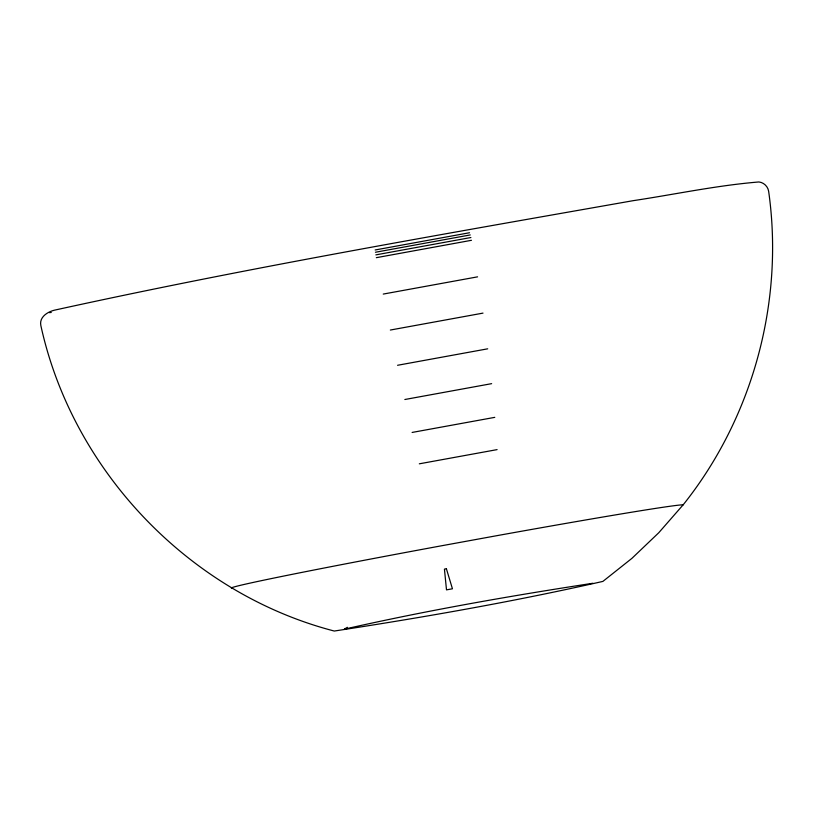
<?xml version="1.0" encoding="UTF-8"?>
<svg xmlns="http://www.w3.org/2000/svg" width="813" height="813" viewBox="0 0 813 813"><rect width="100%" height="100%" fill="white"/><g stroke="black" fill="none" stroke-linecap="round" stroke-linejoin="round"><path stroke-width="1.22" d="M683.164 504.822C752.828 417.577 784.362 301.664 768.62 191.146C767.828 186.37 763.753 182.488 758.936 181.96C716.639 185.435 674.983 194.388 633.063 200.689C439.711 234.815 246.044 268.036 54.247 310.22C47.286 311.979 39.034 317.283 40.863 325.606C72.703 471.306 189.846 593.561 334.275 631.04C424.213 617.27 514.233 601.508 602.89 581.407L631.925 558.348L658.754 532.749L683.164 504.822A230.008 3.618 -10.4 0 0 498.979 535.289L440.006 546.062A230.008 3.618 -10.4 0 0 232.081 588.165M347.354 627.311L344.285 629.191C426.337 610.583 509.639 596 592.88 583.256M375.149 249.977L469.518 232.742M375.433 252.254L470.239 234.937M375.84 254.876L470.9 237.518M376.328 257.68L471.469 240.302M383.248 294.072L477.577 276.847M390.352 330.037L483.003 313.117M397.567 365.281L487.698 348.818M404.844 399.508L491.631 383.655M412.11 432.445L494.782 417.354M419.325 463.817L497.099 449.619M49.349 312.619L51.249 312.477M446.398 568.765L444.437 569.12L446.5 589.872L452.445 588.785L446.398 568.765"/></g></svg>
